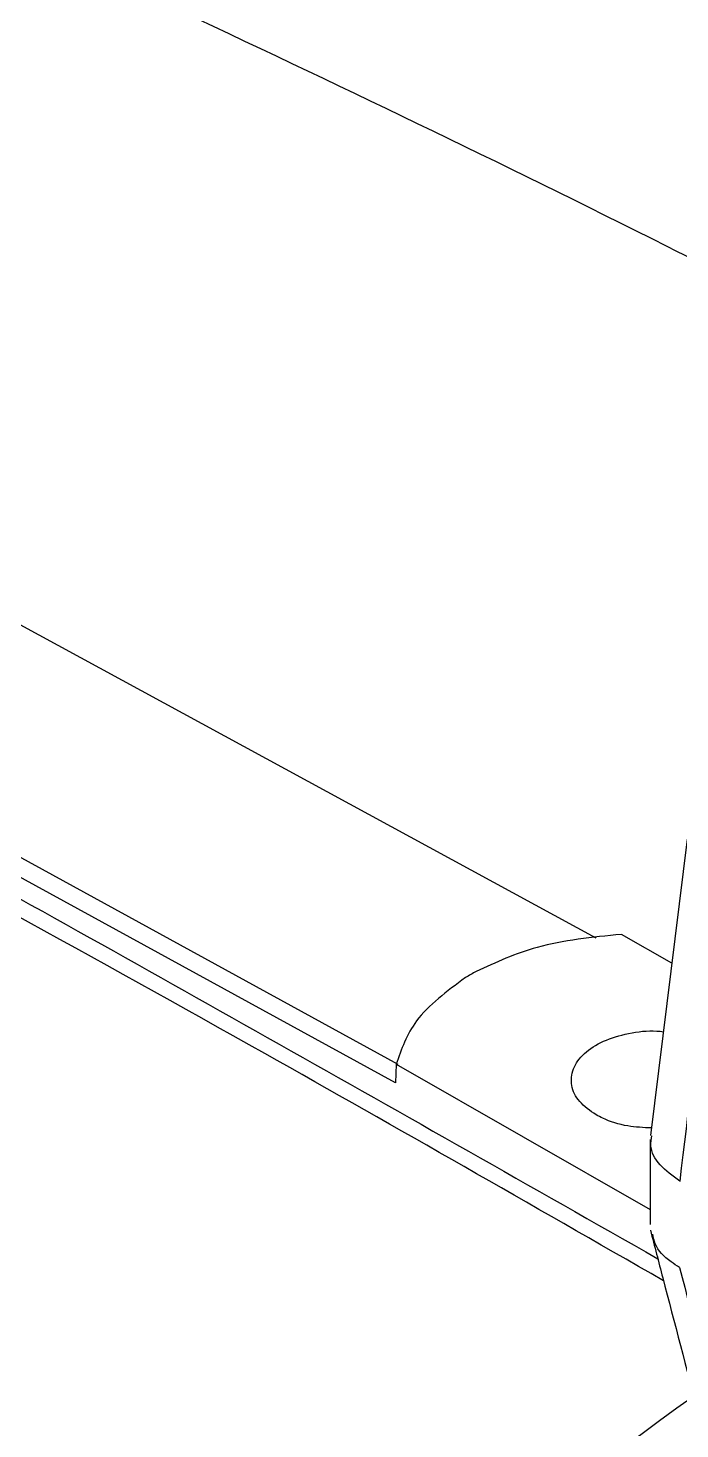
# Model space of a CAD drawing. Extents: x 7 to 135, y 1 to 99.
# Drawn here: x 17.721 to 18.491, y 82.921 to 84.578 of the extents above; entities that cross this region are included whole.
import ezdxf

# ---------------------------------------------------------------- set-up
doc = ezdxf.new("R2010")
doc.units = 0
doc.header["$MEASUREMENT"] = 0
doc.layers.add('OBJECT', color=7, linetype='CONTINUOUS')

msp = doc.modelspace()

# ---------------------------------------------------------------- linework, layer by layer
at = {"layer": 'OBJECT'}
for p, q in [((18.3923, 83.5018), (17.6489, 83.9065)), ((18.1582, 83.3523), (17.1759, 83.8912)), ((18.1551, 83.3306), (17.1662, 83.8732)), ((18.4995, 83.619), (18.4563, 83.2684)), ((18.4815, 83.4725), (18.4219, 83.5063)), ((18.1558, 83.3527), (18.1551, 83.3306)), ((18.1558, 83.3527), (18.456, 83.1808)), ((18.456, 83.2636), (18.456, 83.1631))]:
    msp.add_line(p, q, dxfattribs=at)
for centre, radius, start, end in [((19.8707, 80.6413), 3.2534, 119.8679, 120.1267), ((21.5593, 79.0991), 4.6098, 120.9219, 140.569), ((21.2728, 79.0914), 4.7555, 125.5453, 145.1454)]:
    msp.add_arc(centre, radius, start, end, dxfattribs=at)
for centre, major_axis, ratio, start_param, end_param in [((19.6055, 78.8871), (1.5893, 16.547), 0.094708, 1.299793, 1.315305), ((18.576, 84.0613), (0.0807, 0.8484), 0.104683, 3.090442, 3.093782), ((18.576, 82.7955), (-0.1011, 0.3198), 0.201902, 6.065962, 6.070166), ((20.0221, 82.0145), (-1.7697, 5.6286), 0.198355, 1.312586, 1.346277)]:
    msp.add_ellipse(centre, major_axis=major_axis, ratio=ratio, start_param=start_param, end_param=end_param, dxfattribs=at)
for points, knots in [([(18.6481, 84.2326), (18.5908, 84.2619), (18.3381, 84.3907), (17.885, 84.6077), (17.2893, 84.8834), (16.6888, 85.1451), (16.2826, 85.3172), (16.0757, 85.3987), (16.0712, 85.4005)], [0, 0, 0, 0, 0.06808, 0.300003, 0.531799, 0.763429, 0.994857, 1, 1, 1, 1]), ([(16.0712, 84.4027), (16.2238, 84.328), (16.723, 84.0837), (17.5213, 83.6595), (18.1666, 83.2925), (18.465, 83.1228)], [0, 0, 0, 0, 0.191439, 0.626193, 1, 1, 1, 1]), ([(18.4717, 83.0967), (18.3147, 83.1868), (17.9591, 83.391), (17.4061, 83.6945), (16.8078, 84.0115), (16.3632, 84.2407), (16.116, 84.3615), (16.0712, 84.3835)], [0, 0, 0, 0, 0.196217, 0.444409, 0.690754, 0.943855, 1, 1, 1, 1]), ([(18.4219, 83.5063), (18.3875, 83.5029), (18.3239, 83.4965), (18.2736, 83.4732), (18.2505, 83.4626)], [0, 0, 0, 0, 0.54186, 1, 1, 1, 1]), ([(18.2377, 83.4552), (18.2158, 83.439), (18.1754, 83.409), (18.162, 83.3704), (18.1558, 83.3527)], [0, 0, 0, 0, 0.541513, 1, 1, 1, 1]), ([(18.3922, 83.2929), (18.385, 83.2979), (18.3706, 83.308), (18.3616, 83.3275), (18.3635, 83.3475), (18.3767, 83.366), (18.3998, 83.3809), (18.4298, 83.3899), (18.4553, 83.3932), (18.4689, 83.3916), (18.4715, 83.3912)], [0, 0, 0, 0, 0.138286, 0.27657, 0.414874, 0.553208, 0.691531, 0.829832, 0.968145, 1, 1, 1, 1]), ([(18.4574, 83.2774), (18.448, 83.2778), (18.4273, 83.2788), (18.4056, 83.2858), (18.3948, 83.2916), (18.3922, 83.2929)], [0, 0, 0, 0, 0.389443, 0.853969, 1, 1, 1, 1]), ([(18.4909, 83.2145), (18.4825, 83.2207), (18.4656, 83.2333), (18.455, 83.2527), (18.4572, 83.2642), (18.458, 83.2682)], [0, 0, 0, 0, 0.396062, 0.792115, 1, 1, 1, 1]), ([(18.4562, 83.1565), (18.4611, 83.1377), (18.4797, 83.0657), (18.4989, 82.9933), (18.513, 82.9398)], [0, 0, 0, 0, 0.260609, 1, 1, 1, 1]), ([(18.4908, 83.1124), (18.4873, 83.1146), (18.4749, 83.1224), (18.4618, 83.1358), (18.4598, 83.1479), (18.4591, 83.1517)], [0, 0, 0, 0, 0.207742, 0.7485, 1, 1, 1, 1])]:
    msp.add_open_spline(points, degree=3, knots=knots, dxfattribs=at)

doc.saveas('drawing.dxf')
